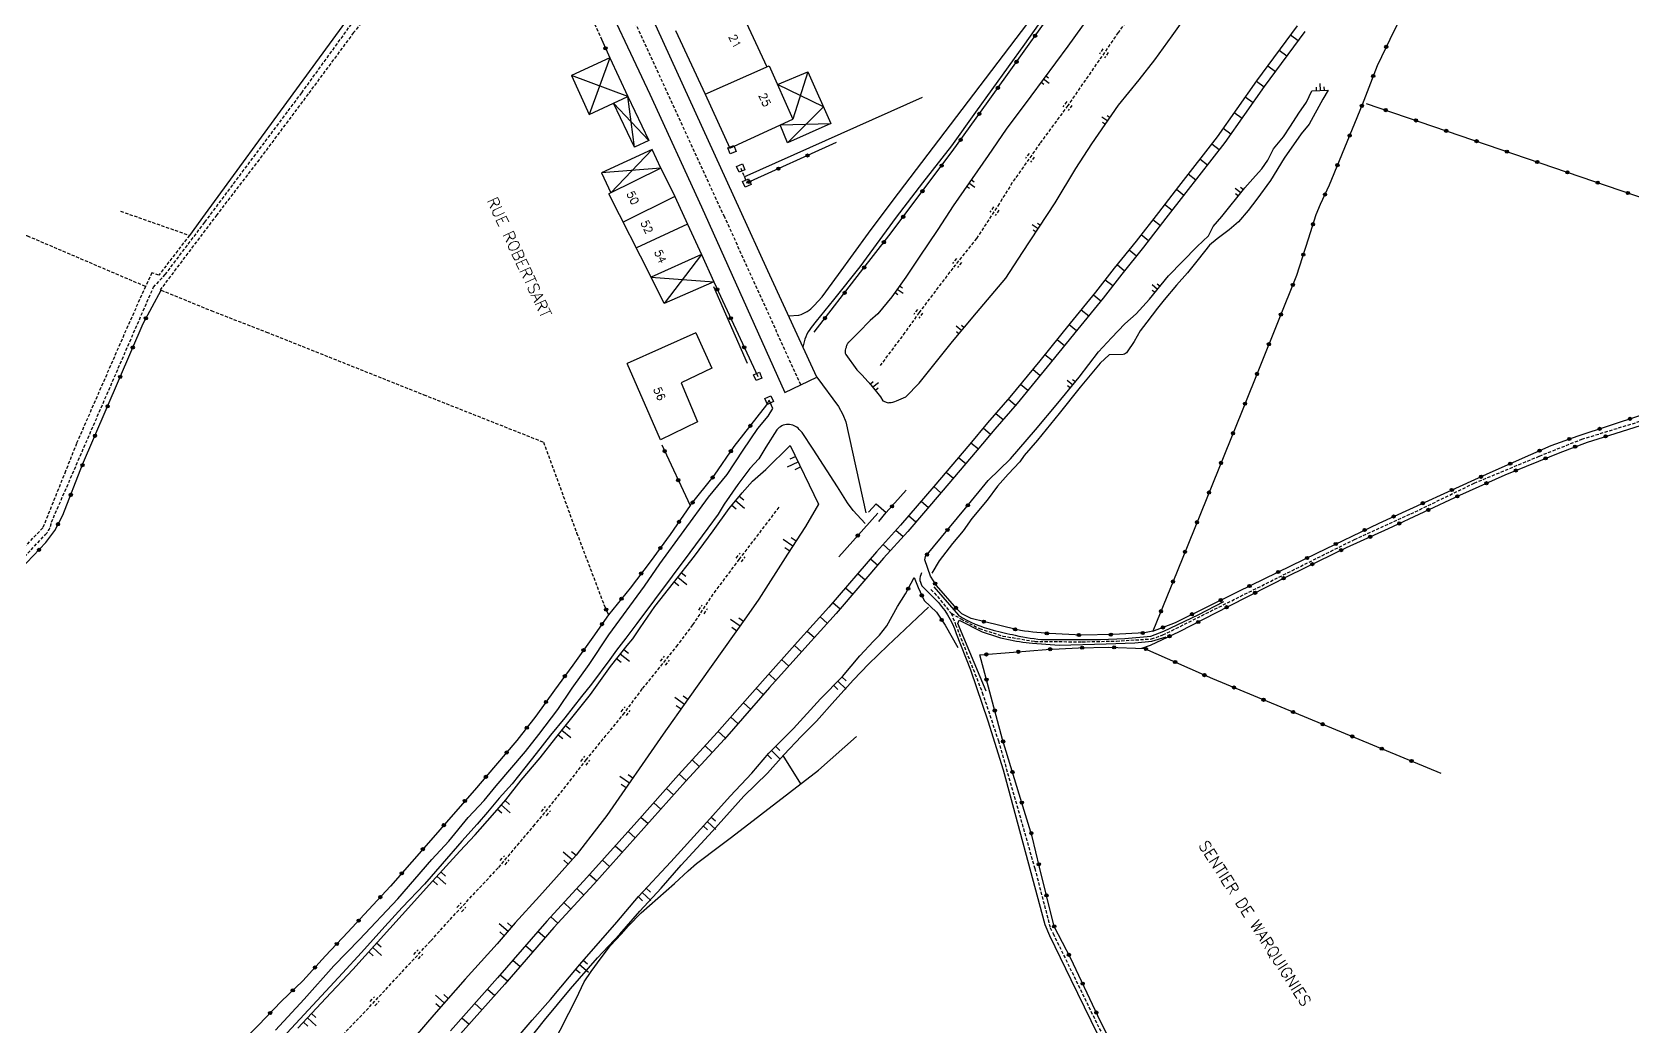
# Model space of a CAD drawing. Header units: millimetres. Extents: x 109000 to 110000, y 124000 to 125001.
# Drawn here: x 109547.2 to 109797.3, y 124335.9 to 124491.2 of the extents above; entities that cross this region are included whole.
import ezdxf
from ezdxf.enums import TextEntityAlignment as Align

# ---------------------------------------------------------------- set-up
doc = ezdxf.new("R2010")
doc.units = ezdxf.units.MM
doc.linetypes.add('DASHED', pattern=[0.75, 0.5, -0.25])
doc.layers.get('0').update_dxf_attribs({"linetype": 'CONTINUOUS'})
for name, color, linetype in [('W0001', 6, 'DASHED'), ('W0008', 7, 'CONTINUOUS'), ('W0100', 7, 'CONTINUOUS'), ('W0112', 1, 'DASHED'), ('W0211', 2, 'CONTINUOUS'), ('W0220', 5, 'DASHED'), ('W0310', 3, 'CONTINUOUS'), ('W0322', 7, 'CONTINUOUS'), ('W0700', 7, 'CONTINUOUS'), ('W0989', 7, 'CONTINUOUS'), ('W0991', 7, 'CONTINUOUS')]:
    doc.layers.add(name, color=color, linetype=linetype)
doc.styles.get("Standard").update_dxf_attribs({"font": 'romans.shx', "width": 0.85})

# ---------------------------------------------------------------- blocks, each defined once
blk = doc.blocks.new('t322o')
at = {"color": 0, "linetype": 'Continuous'}
for radius in [0.25, 0.15]:
    blk.add_circle((0, 0), radius, dxfattribs=at)
blk = doc.blocks.new('TP13')
at = {"layer": 'W0700', "color": 0}
blk.add_line((0, 0), (0, 1.5), dxfattribs=at)
blk = doc.blocks.new('TP15')
at = {"color": 0}
for p, q in [((0, 1), (0, 0)), ((-0.289, 0.5), (-0.289, 0)), ((0.289, 0.5), (0.289, 0))]:
    blk.add_line(p, q, dxfattribs=at)
blk = doc.blocks.new('HERBE')
at = {"layer": 'W0211', "xscale": 2.824875763733871, "yscale": 1.156193603383144, "zscale": 2.824875763733871}
blk.add_blockref('TP15', (0, 0), dxfattribs=at)
blk = doc.blocks.new('H')
at = {"layer": 'W0211', "xscale": -0.7636870730348164, "yscale": 0.9772476390789961, "zscale": 0.7636870730348164}
blk.add_blockref('HERBE', (0, 0), dxfattribs=at)
blk = doc.blocks.new('t112o')
at = {"color": 0, "linetype": 'Continuous'}
for p, q in [((-0.5, 0.5), (0.5, 0.5)), ((-0.5, -0.5), (-0.5, 0.5)), ((0.5, 0.5), (0.5, -0.5)), ((0.5, -0.5), (-0.5, -0.5))]:
    blk.add_line(p, q, dxfattribs=at)
blk = doc.blocks.new('TP06')
at = {"layer": 'W0220', "color": 0}
for p, q in [((-0.5, 0.5), (0.5, 0.5)), ((-0.5, -0.5), (0.5, -0.5))]:
    blk.add_line(p, q, dxfattribs=at)
blk = doc.blocks.new('HB')
at = {"layer": 'W0211', "xscale": 3.174889739122591, "yscale": 1.848669772341964, "zscale": 3.174889739122591, "rotation": 180}
blk.add_blockref('TP15', (0, 0), dxfattribs=at)

msp = doc.modelspace()

# ---------------------------------------------------------------- linework, layer by layer
at = {"layer": 'W0001'}
msp.add_lwpolyline([(109500.07, 124360.85), (109549.35, 124412.68, 0.157565), (109550.28, 124414.61), (109566.2, 124451.33), (109568.04, 124453.31), (109574.24, 124461.52), (109589.37, 124481.73), (109602.56, 124499.97)], format="xyb", dxfattribs=at)
for points in [[(109667.32, 124436.08), (109655.43, 124462.3), (109638.1, 124500)], [(109690.82, 124400.38), (109692.34, 124399.5), (109695.24, 124397.99), (109698.87, 124396.82), (109703.9, 124395.98), (109711.27, 124395.92), (109716.63, 124396.04), (109722.11, 124396.37), (109723.89, 124396.99), (109753.81, 124411.92), (109762.61, 124415.92), (109772.52, 124420.72), (109782.69, 124424.95), (109789.32, 124427.59), (109810.12, 124433.99), (109825, 124437.83), (109839.27, 124441.15), (109851.66, 124443.48), (109858.23, 124443.52), (109864.87, 124442.09), (109898.53, 124433.47), (109902.83, 124432.94), (109908.34, 124433.22)], [(109687.65, 124404.1), (109688.67, 124403), (109690.82, 124400.38), (109691.5, 124398.6), (109695.67, 124388), (109698.19, 124380.43), (109703.87, 124360.49), (109706.28, 124351.23), (109706.73, 124350.33), (109717.32, 124328.57), (109728.7, 124306.5), (109730.41, 124303.56), (109731.46, 124302.23), (109735.13, 124297.45), (109736.23, 124295.88), (109739.83, 124290.15), (109744.35, 124282.78), (109746.95, 124278.5), (109747.63, 124277.05), (109751.58, 124270.84), (109765.93, 124250)]]:
    msp.add_lwpolyline(points, dxfattribs=at)
at = {"layer": 'W0008'}
msp.add_lwpolyline([(109635.05, 124500), (109643.75, 124481.51), (109651.79, 124463.89), (109664.82, 124434.91), (109669.82, 124437.26), (109662.18, 124453.9), (109657.86, 124463.4), (109644.93, 124491.69), (109641.07, 124500)], dxfattribs=at)
at = {"layer": 'W0100'}
for points in [[(109665.41, 124446.86), (109667.04, 124446.98, 0.144641), (109669.4, 124448.46), (109670.67, 124449.86), (109673.2, 124453.34), (109677.92, 124459.77), (109681.75, 124464.97), (109694.34, 124481.52), (109702.76, 124492.59), (109708.17, 124500.04)], [(109709.81, 124500.04), (109702.28, 124489.31), (109694.62, 124478.71), (109690.85, 124473.45), (109686.34, 124467.64), (109682.23, 124462.3), (109676.55, 124454.51), (109672.45, 124449.38), (109669.71, 124446.03), (109668.96, 124445.07, 0.13622), (109667.66, 124441.96, 1.79726)], [(109748.87, 124480.74), (109746.73, 124476.85), (109745.48, 124475.32), (109742.84, 124471.5), (109740.68, 124468.03), (109738.53, 124465.12), (109737.21, 124463.32), (109735.68, 124461.58), (109734.23, 124460.33), (109732.35, 124458.88), (109731.17, 124457.91), (109729.37, 124455.68), (109727.7, 124453.6), (109726.03, 124451.66), (109724.09, 124449.37), (109723.05, 124448.05), (109721.38, 124445.9), (109720.34, 124444.51), (109719.37, 124442.85), (109718.32, 124441.25, -0.206796), (109717.69, 124440.83), (109715.48, 124440.75), (109714.09, 124439.45), (109710.96, 124435.7), (109707.7, 124431.61), (109704.3, 124427.45), (109702.21, 124425.02), (109701.52, 124424.05), (109699.71, 124422.1), (109698.05, 124420.23), (109696.45, 124418.08), (109694.02, 124415.17), (109692.7, 124413.29), (109691.03, 124411.28), (109688.95, 124408.57), (109687.77, 124406.63)], [(109677.37, 124414.41), (109675.52, 124416.44), (109674.59, 124417.66), (109673.07, 124420.14), (109669.23, 124426.05), (109667.52, 124428.61), (109667.09, 124429.11, 0.467118), (109663.58, 124429.04), (109661.85, 124426.32), (109660.78, 124424.53), (109659.35, 124423.01), (109657.5, 124420.53), (109655.37, 124417.44), (109654.41, 124415.89), (109652.81, 124413.7), (109649.98, 124409.87), (109641.71, 124398.78), (109640.01, 124396.49), (109638.51, 124394.62), (109637.5, 124393.18), (109634.62, 124389.29), (109633.07, 124387.37), (109630.46, 124384.02), (109628.22, 124381.35), (109625.98, 124378.47), (109624.22, 124376.24), (109622.24, 124373.73), (109620.21, 124371.49), (109618.4, 124369.31), (109616.75, 124367.44), (109614.4, 124364.78), (109611.31, 124361.2), (109608.53, 124358.06), (109605.06, 124354.38), (109602.34, 124351.45), (109598.72, 124347.35), (109595.73, 124344.15), (109594.45, 124342.71), (109585.06, 124332.64)], [(109686.19, 124406.68, 0.337151), (109686.44, 124404.44), (109688.25, 124402.64, -0.116084), (109691.61, 124397.22), (109693.84, 124391.55), (109696.51, 124383.55), (109698.92, 124375.9), (109705.46, 124351.75), (109706.15, 124350.03), (109709.5, 124343.15), (109716.73, 124328.28), (109726.45, 124309.28), (109728.17, 124306.19), (109729.55, 124303.87), (109731.01, 124301.89), (109734.71, 124297.16), (109735.83, 124295.61), (109737.63, 124292.52), (109739.35, 124289.85), (109743.83, 124282.46), (109746.41, 124278.16), (109746.92, 124276.62), (109748.73, 124273.44), (109750.71, 124270.25)], [(109688.08, 124404.53), (109691.95, 124400.06, 0.075094), (109697.38, 124397.74, 0.018132), (109700.81, 124396.96, 0.051746), (109705.54, 124396.27), (109714.15, 124396.27), (109717.93, 124396.45), (109721.98, 124396.79), (109724.04, 124397.56), (109729.37, 124400.14), (109733.42, 124402.21)], [(109696.25, 124388.19), (109691.86, 124398.77), (109692.04, 124399.28), (109695.65, 124397.48, 0.066909), (109703.51, 124395.7), (109707.69, 124395.42), (109715.01, 124395.59), (109719.48, 124395.76), (109722.15, 124396.02), (109724.38, 124396.7)]]:
    msp.add_lwpolyline(points, format="xyb", dxfattribs=at)
for points in [[(109657.39, 124495.74), (109662.02, 124485.8)], [(109647.75, 124491.47), (109652.37, 124481.53)], [(109637.47, 124487.19), (109631.48, 124484.41), (109634.26, 124478.35), (109640.33, 124481.13), (109631.48, 124484.41)], [(109637.47, 124487.19), (109634.26, 124478.35)], [(109637.47, 124487.19), (109640.33, 124481.13)], [(109652.37, 124481.53), (109662.39, 124485.96)], [(109662.39, 124485.96), (109666.08, 124477.62)], [(109663.68, 124483.03), (109668.41, 124485), (109672.03, 124476.93), (109665.26, 124473.93), (109664.09, 124476.7), (109672.03, 124476.93)], [(109668.41, 124485), (109666.08, 124477.62)], [(109665.26, 124473.93), (109670.86, 124479.56), (109663.68, 124483.03)], [(109640.33, 124481.13), (109643.61, 124474.28), (109641.33, 124473.21), (109638.07, 124480.09)], [(109638.07, 124480.09), (109643.61, 124474.28)], [(109641.33, 124473.21), (109640.33, 124481.13)], [(109652.37, 124481.53), (109656.22, 124473.06)], [(109656.22, 124473.06), (109666.08, 124477.62)], [(109645.44, 124469.96), (109644.11, 124472.86), (109636.19, 124469.22), (109637.64, 124466.1), (109644.11, 124472.86)], [(109645.44, 124469.96), (109636.19, 124469.22)], [(109645.44, 124469.96), (109637.36, 124465.96)], [(109645.44, 124469.96), (109647.64, 124465.51)], [(109643.97, 124452.91), (109637.36, 124465.96)], [(109647.64, 124465.51), (109639.6, 124461.53)], [(109647.64, 124465.51), (109649.65, 124461.21)], [(109649.65, 124461.21), (109641.65, 124457.48)], [(109649.65, 124461.21), (109651.8, 124456.46)], [(109651.8, 124456.46), (109653.75, 124452.17), (109645.97, 124448.82), (109643.97, 124452.91), (109653.75, 124452.17)], [(109651.8, 124456.46), (109643.97, 124452.91)], [(109651.8, 124456.46), (109645.97, 124448.82)], [(109650.92, 124444.19), (109640.18, 124439.41)], [(109650.92, 124444.19), (109653.42, 124438.67)], [(109648.61, 124436.41), (109651.18, 124430.28), (109645.4, 124427.5), (109640.18, 124439.41)], [(109653.42, 124438.67), (109648.61, 124436.41)], [(109669.82, 124437.26), (109673.22, 124432.69), (109673.88, 124431.46), (109674.36, 124430.32), (109677.49, 124416.09)], [(109585.28, 124335.24), (109589.75, 124340.08), (109594.4, 124345.3), (109598.39, 124349.38), (109604.37, 124355.74), (109609.69, 124361.91), (109612.35, 124364.75), (109615.39, 124368.45), (109617.86, 124371.11), (109619.76, 124373.39), (109624.31, 124378.8), (109626.4, 124381.45), (109629.35, 124385.34), (109631.63, 124388.66), (109634.28, 124392.36), (109637.32, 124397.01), (109642.93, 124404.6), (109645.3, 124408.12), (109652.9, 124418.55), (109655.84, 124422.06), (109658.31, 124425.86), (109660.59, 124429.27), (109662.2, 124431.17), (109662.96, 124432.41), (109662.38, 124433.7)], [(109677.91, 124416.2), (109679.07, 124417.51), (109680.68, 124416.11)], [(109623.72, 124332.27), (109627.31, 124336.79), (109631.37, 124341.66), (109635.55, 124346.53), (109639.03, 124350.24), (109642.16, 124353.83), (109645.52, 124357.42), (109648.65, 124361.01), (109653.53, 124366.34), (109658.4, 124371.79), (109662.11, 124375.38), (109664.66, 124378.28), (109667.44, 124381.18), (109669.76, 124383.5), (109672.66, 124386.74), (109675.56, 124389.99), (109677.88, 124392.42), (109680.9, 124395.32), (109683.57, 124397.87), (109685.54, 124399.72), (109687.28, 124401.34)], [(109624.48, 124325.45), (109625.23, 124326.45), (109626.48, 124328.95), (109628.15, 124332.28), (109629.74, 124335.2), (109631.07, 124337.87), (109632.24, 124340.12), (109633.49, 124342.79), (109634.57, 124344.37), (109636.16, 124346.54), (109637.58, 124348.45), (109639.25, 124350.2), (109640.41, 124351.54), (109642.41, 124353.54), (109645, 124355.87), (109647.59, 124358.12), (109649.75, 124360.12), (109651.01, 124361.29), (109654.84, 124364.12), (109656.51, 124365.37), (109670.11, 124375.87), (109676.03, 124381.12)], [(109667.32, 124373.72), (109664.55, 124378.15)]]:
    msp.add_lwpolyline(points, dxfattribs=at)
at = {"layer": 'W0112'}
for points in [[(109603.41, 124500), (109602.63, 124498.85), (109601.72, 124497.52), (109601.03, 124496.62), (109599.27, 124493.69), (109598.63, 124492.62), (109597.46, 124491.13), (109590.37, 124481.55), (109582.7, 124471.27), (109576.09, 124462.65), (109567.25, 124450.93), (109567.41, 124450.88), (109575.24, 124447.68), (109583.87, 124444.33), (109608.44, 124434.53), (109627.14, 124427.13), (109632.31, 124412.97), (109636.58, 124401.73)], [(109631.62, 124500), (109636.19, 124490.12)], [(109657.94, 124469.96), (109658.9, 124467.64)], [(109561.06, 124463.23), (109571.83, 124459.45), (109567.03, 124453.22), (109565.97, 124453.59), (109564.95, 124451.46), (109546.52, 124459.34), (109535.59, 124463.87), (109534.84, 124462.06)], [(109564.95, 124451.46), (109561.6, 124443.9), (109554.19, 124426.92), (109552.48, 124422.6), (109548.91, 124413.71)], [(109548.91, 124413.71), (109542.68, 124407.32), (109536.87, 124401.2), (109532.93, 124396.99), (109506.12, 124408.23), (109502.71, 124409.61)]]:
    msp.add_lwpolyline(points, dxfattribs=at)
at = {"layer": 'W0211'}
msp.add_lwpolyline([(109716.87, 124500), (109709.01, 124489.01), (109703.27, 124481.22), (109699.41, 124476.03), (109696.58, 124471.94), (109691.14, 124464.07), (109688.7, 124460.37), (109685.79, 124456.05), (109683.74, 124452.9), (109681.54, 124449.83), (109679.33, 124447.16), (109678.15, 124446.14), (109676.34, 124444.25), (109675.16, 124443.07, -0.028865), (109674.72, 124442.68, 0.01804), (109674.44, 124442.2, -0.140389), (109674.3, 124441.7, 0.208788), (109674.33, 124440.84), (109676.06, 124438.42), (109676.89, 124437.58), (109678.26, 124436.11), (109679.76, 124434.19), (109680.12, 124433.61), (109680.82, 124433.3, 0.210113), (109681.12, 124433.3, 0.069323), (109682.27, 124433.58), (109683.71, 124434.22), (109685.83, 124436.36), (109691.04, 124442.87), (109694.76, 124447.32), (109699.33, 124452.74), (109701.93, 124456.76), (109707.05, 124464.54), (109710.27, 124469.89), (109712.79, 124473.75), (109716.97, 124479.81), (109720.19, 124483.74), (109722.64, 124486.89), (109725.31, 124490.66), (109727.52, 124493.73)], format="xyb", dxfattribs=at)
for points in [[(109696.6, 124421.12), (109700.05, 124424.53), (109704, 124429.03), (109707.48, 124433.24), (109710.79, 124437.28), (109713.82, 124441.22), (109715.84, 124443.42), (109717.95, 124445.62), (109719.69, 124447.18), (109721.8, 124449.47), (109724.74, 124453.14), (109726.94, 124455.34), (109729.23, 124457.73), (109730.98, 124459.38), (109731.71, 124460.84), (109733.09, 124462.4), (109736.67, 124466.89), (109738.32, 124468.73), (109739.33, 124469.83), (109740.25, 124471.2), (109741.16, 124472.95), (109742.72, 124474.87), (109743.82, 124476.52), (109745.11, 124478.54), (109746.3, 124480.28), (109747.13, 124482.02), (109749.7, 124482.12), (109748.87, 124480.74)], [(109588.74, 124335.51), (109593.12, 124340.2), (109597.33, 124344.68), (109605.06, 124353.26), (109609.81, 124358.49), (109614.08, 124363.18), (109616.48, 124365.74), (109619.15, 124368.83), (109621.23, 124371.22), (109623.63, 124374.32), (109626.62, 124377.78), (109629.07, 124380.93), (109634.46, 124387.69), (109637.6, 124392.07), (109640.22, 124395.37), (109641.07, 124396.38), (109642.25, 124398.09), (109644.54, 124401.45), (109647.42, 124405.12), (109650.73, 124409.33), (109653.61, 124413.28), (109656.12, 124416.74), (109658.14, 124419.19), (109659.8, 124421.01), (109661.88, 124422.87), (109665.66, 124426.6), (109670.09, 124417.44), (109668.06, 124413.92), (109665.24, 124409.6), (109660.78, 124402.61), (109658.86, 124399.82), (109649.72, 124386.99), (109645.82, 124381.49), (109637.03, 124368.76), (109635.93, 124367.36), (109632.23, 124362.57), (109626.53, 124356.18), (109622.73, 124351.99), (109619.89, 124348.69), (109614.89, 124343.2), (109609.99, 124337.61), (109605.45, 124332.36)], [(109621.96, 124332.84), (109625.35, 124336.79), (109628.2, 124340), (109632.79, 124345.5), (109638.57, 124352.1), (109641.96, 124356.13), (109647.01, 124361.54), (109652.15, 124367.23), (109656.28, 124371.81), (109659.68, 124375.39), (109662.34, 124378.51), (109666.19, 124382.36), (109670.41, 124387.03), (109673.81, 124390.52), (109676.56, 124393.73), (109678.67, 124396.02), (109679.59, 124396.94), (109680.78, 124398.4), (109682.43, 124401.43)]]:
    msp.add_lwpolyline(points, dxfattribs=at)
at = {"layer": 'W0220'}
for points in [[(109723.26, 124500), (109716.89, 124491.13), (109709.01, 124479.73), (109704.68, 124473.83), (109700.35, 124467.69), (109698.31, 124464.39), (109694.76, 124458.96), (109691.06, 124454.32), (109685.79, 124447.39), (109683.58, 124444.25), (109679.73, 124439.13)], [(109595.8, 124334.51), (109599.95, 124338.85), (109609.54, 124349.19), (109612.54, 124352.54), (109620.14, 124360.67), (109625.58, 124367.11), (109627.98, 124370.01), (109630.33, 124372.96), (109633.78, 124377.45), (109639.57, 124384.54), (109642.62, 124388.63), (109647.92, 124395.17), (109650.47, 124398.57), (109653.82, 124403.61), (109657.71, 124408.8), (109664.01, 124417.04)]]:
    msp.add_lwpolyline(points, dxfattribs=at)
at = {"layer": 'W0310'}
for points in [[(109597.78, 124494.97), (109587.98, 124481.55), (109574.28, 124462.8), (109571.83, 124459.45)], [(109658.5, 124468.58), (109686.34, 124481.04)], [(109653.68, 124451.46), (109658.96, 124439.48)]]:
    msp.add_lwpolyline(points, dxfattribs=at)
at = {"layer": 'W0322'}
for points in [[(109669.41, 124444.33), (109676.66, 124453.69), (109681.07, 124459.35), (109690.99, 124472.57), (109696.58, 124480.36), (109710.6, 124500)], [(109636.19, 124490.12), (109637.47, 124487.19)], [(109755.64, 124480.06), (109807.88, 124462.17), (109840.64, 124450.86), (109845.46, 124449.38), (109853.16, 124446.32)], [(109658.9, 124467.64), (109672.92, 124473.99)], [(109500, 124359.29), (109512.41, 124372.5), (109516.62, 124376.92), (109529.94, 124390.92), (109542.47, 124404.13), (109549.39, 124411.42), (109550.78, 124413.34), (109552.06, 124415.73), (109555.15, 124423.62), (109564.58, 124445.66), (109567.41, 124450.88)], [(109653.75, 124452.17), (109660.6, 124437.41)], [(109722.32, 124397.56), (109725.83, 124398.94), (109735.64, 124403.78), (109747.9, 124409.76), (109757.64, 124414.48), (109774.99, 124422.36), (109784.55, 124426.61), (109788.74, 124428.1), (109798.55, 124431.33), (109808.36, 124434.02), (109819.24, 124437), (109832.88, 124440.53), (109837.24, 124441.55), (109847.53, 124443.58), (109851.89, 124444.47), (109853.16, 124446.32), (109858.95, 124444.71), (109869.36, 124441.9), (109876.59, 124440.17), (109889.27, 124437.36), (109898.54, 124435.27), (109902.73, 124434.32)], [(109645.59, 124426.71), (109650.05, 124417.22), (109653.85, 124421.97), (109656.89, 124426.43), (109662.01, 124432.98), (109662.38, 124433.7)], [(109679.49, 124414.71), (109680.68, 124416.11), (109683.79, 124419.6)], [(109650.05, 124417.22), (109646.91, 124412.67), (109643.78, 124408.4), (109640.65, 124404.32), (109637.27, 124400.13), (109634.85, 124396.63), (109631.72, 124392.27), (109628.87, 124388.38), (109625.93, 124384.3), (109622.98, 124380.5), (109619.66, 124376.61), (109616.34, 124372.72), (109613.01, 124368.93), (109609.88, 124365.32), (109606.56, 124361.53), (109603.23, 124357.73), (109599.81, 124354.03), (109596.58, 124350.52), (109593.07, 124346.82), (109589.56, 124342.93), (109586.14, 124339.7), (109582.63, 124336), (109579.3, 124332.59)], [(109673.25, 124409.19), (109679.34, 124416.05)], [(109682.43, 124401.43), (109683.66, 124403.4), (109685.05, 124405.95), (109685.63, 124404.41), (109686.59, 124402.39), (109688.5, 124400.53), (109689.89, 124398.51), (109691.85, 124395.01)], [(109636.58, 124401.73), (109637.27, 124400.13)], [(109720.43, 124323.81), (109713.72, 124337.48), (109709.5, 124346.42), (109706.92, 124351.4), (109704.6, 124360.69), (109703.48, 124365.5), (109702.02, 124370.23), (109698.83, 124380.63), (109695.31, 124393.87), (109700.55, 124394.3), (109705.63, 124394.73), (109710.7, 124394.99), (109715.44, 124395.07), (109721.03, 124394.9), (109731.61, 124390.17), (109767.31, 124375.39)]]:
    msp.add_lwpolyline(points, dxfattribs=at)
for points in [[(109763.19, 124497.88), (109759.31, 124490.06), (109757.33, 124485.93), (109755.01, 124479.83), (109749.85, 124467.28), (109748.47, 124464.27), (109747.79, 124462.64), (109746.58, 124458.85), (109744.77, 124453.18), (109736.26, 124432.03), (109726.1, 124406.93), (109722.32, 124397.56), (109721.03, 124397.31), (109716.13, 124397.05), (109711.14, 124396.96), (109706.15, 124397.22, -0.032217), (109700.98, 124397.82), (109696.08, 124399.03), (109693.93, 124399.54), (109692.47, 124400.31), (109691.69, 124401.09), (109688.51, 124404.7), (109687.56, 124406.16), (109686.7, 124408.74), (109686.79, 124409.25), (109693.07, 124416.82), (109696.6, 124421.12)], [(109720.57, 124394.91), (109721.94, 124395.42), (109726.49, 124397.51), (109734.2, 124401.51), (109743.59, 124406.29), (109752.56, 124410.65), (109759.14, 124413.64), (109770.26, 124418.84), (109777.32, 124422.01), (109785.93, 124425.53), (109790.18, 124427.14), (109792.69, 124427.92), (109800.46, 124430.37), (109809.85, 124433.06), (109825.58, 124437.24), (109831.08, 124438.68), (109838.5, 124440.17), (109843.4, 124441.13), (109848.36, 124442.08), (109853.15, 124442.74, -0.074279), (109858.23, 124442.68), (109862.96, 124441.67), (109867.62, 124440.23), (109866.78, 124437.12)]]:
    msp.add_lwpolyline(points, format="xyb", dxfattribs=at)
at = {"layer": 'W0700'}
for points in [[(109744.83, 124492.2), (109738.5, 124483.58), (109732.35, 124474.87), (109726.3, 124467.08), (109723.18, 124463.04), (109719.69, 124458.55), (109716.29, 124454.33), (109713.36, 124450.57), (109709.41, 124445.71), (109704.64, 124439.85), (109699.96, 124434.16), (109696.47, 124430.13), (109693.72, 124426.83), (109688.12, 124420.22), (109682.89, 124414.17), (109679.13, 124409.96), (109671.7, 124401.34), (109666.83, 124395.93), (109661.33, 124389.78), (109654.26, 124381.72), (109648.2, 124375.11), (109641.69, 124367.78), (109633.89, 124359.07), (109627.65, 124352.28), (109619.94, 124343.39), (109612.6, 124335.14)], [(109746.05, 124491.32), (109739.72, 124482.71), (109733.56, 124473.98), (109727.48, 124466.16), (109724.36, 124462.12), (109720.87, 124457.62), (109717.47, 124453.4), (109714.53, 124449.64), (109710.58, 124444.77), (109705.8, 124438.9), (109701.11, 124433.19), (109697.62, 124429.16), (109694.87, 124425.86), (109689.26, 124419.25), (109684.02, 124413.18), (109680.26, 124408.97), (109672.82, 124400.35), (109667.95, 124394.93), (109662.45, 124388.79), (109655.38, 124380.71), (109649.32, 124374.11), (109642.81, 124366.78), (109635, 124358.06), (109628.77, 124351.28), (109621.07, 124342.4), (109613.72, 124334.14)]]:
    msp.add_lwpolyline(points, dxfattribs=at)

# ---------------------------------------------------------------- block references
at = {"layer": 'W0112'}
for p, rotation in [((109656.56, 124472.83), 291.8178021640801), ((109657.94, 124469.96), 293.0683910225937), ((109658.9, 124467.64), 114.1968314369001), ((109660.6, 124437.41), 113.5497113414563), ((109662.38, 124433.7), 115.331223796148)]:
    msp.add_blockref('t112o', p, dxfattribs=dict(at, rotation=rotation))
at = {"layer": 'W0211'}
for name, p, rotation in [('H', (109748.44, 124482.07), 2.043719302092324), ('H', (109736.06, 124466.13), 51.45995460855026), ('H', (109723.06, 124451.04), 51.31705074655074), ('H', (109709.82, 124436.1), 50.68734173018607), ('HB', (109666.89, 124424.07), 295.7785836892468), ('HB', (109657.11, 124417.95), 50.41703840709435), ('HB', (109666.1, 124410.93), 236.7806925065277), ('HB', (109648.09, 124405.97), 51.85177234216415), ('HB', (109657.85, 124398.4), 234.5243481600477), ('HB', (109639.11, 124393.97), 51.65681103766342), ('HB', (109673.09, 124389.79), 45.74018575854466), ('HB', (109649.15, 124386.19), 234.6374969470387), ('HB', (109629.98, 124382.07), 51.48250751740166), ('HB', (109662.76, 124378.92), 44.97628887097961), ('HB', (109640.57, 124373.89), 235.3645350265001), ('HB', (109620.53, 124370.42), 49.06213326172613), ('HB', (109652.68, 124367.82), 47.98919569193957), ('HB', (109631.6, 124361.87), 228.2873782311649), ('HB', (109610.52, 124359.26), 47.70269855820325), ('HB', (109642.55, 124356.76), 46.98588686228155), ('HB', (109621.61, 124350.68), 229.1614454215806), ('HB', (109600.45, 124348.14), 47.96954036061242), ('HB', (109632.73, 124345.42), 50.17109331056621), ('HB', (109611.63, 124339.48), 228.7905600853669), ('HB', (109590.25, 124337.14), 46.99769302363224)]:
    msp.add_blockref(name, p, dxfattribs=dict(at, rotation=rotation))
at = {"layer": 'W0220'}
for p, rotation in [((109714.65, 124487.89), 235.3855348041468), ((109708.97, 124479.66), 233.723539509191), ((109703.09, 124471.57), 234.7889052090196), ((109697.56, 124463.24), 236.866953160273), ((109691.72, 124455.14), 231.4356916097705), ((109685.65, 124447.19), 234.9856956267272), ((109657.94, 124409.1), 52.61044398513529), ((109652.08, 124401), 56.41918517853204), ((109646.13, 124392.97), 50.99838822468608), ((109639.98, 124385.08), 53.3316338881227), ((109633.68, 124377.32), 52.5009148513402), ((109627.51, 124369.45), 50.36600133041965), ((109621.08, 124361.79), 49.78009483419959), ((109614.31, 124354.43), 46.97632805763549), ((109607.56, 124347.06), 47.12930504032125), ((109600.76, 124339.73), 47.12930504032125)]:
    msp.add_blockref('TP06', p, dxfattribs=dict(at, rotation=rotation))
at = {"layer": 'W0322'}
for p, rotation in [((109703.92, 124490.65), 54.47781019819868), ((109636.81, 124488.69), 293.7201104076348), ((109758.76, 124488.91), 244.3793116524705), ((109701.02, 124486.58), 54.47781019819868), ((109698.11, 124482.51), 54.47781019819868), ((109756.73, 124484.35), 249.1633378662458), ((109754.95, 124479.68), 247.6426671303237), ((109695.2, 124478.44), 54.33050757968682), ((109758.68, 124479.03), 341.0925060385324), ((109763.41, 124477.41), 341.0925060385324), ((109753.05, 124475.05), 247.6426671303237), ((109768.14, 124475.79), 341.0925060385324), ((109692.29, 124474.38), 54.33050757968682), ((109772.87, 124474.17), 341.0925060385324), ((109777.6, 124472.54), 341.0925060385324), ((109663.82, 124469.87), 24.38397947897005), ((109668.37, 124471.93), 24.38397947897005), ((109689.32, 124470.35), 53.10732884926258), ((109751.14, 124470.43), 247.6426671303237), ((109782.33, 124470.92), 341.0925060385324), ((109659.26, 124467.8), 24.38397947897005), ((109787.06, 124469.3), 341.0925060385324), ((109791.79, 124467.68), 341.0925060385324), ((109686.32, 124466.35), 53.10732884926258), ((109749.19, 124465.83), 245.4148874349033), ((109796.52, 124466.06), 341.0925060385324), ((109683.32, 124462.35), 53.10732884926258), ((109747.33, 124461.19), 252.3361672324137), ((109680.3, 124458.37), 52.10202481352911), ((109745.81, 124456.43), 252.3361549164139), ((109677.23, 124454.42), 52.10202481352911), ((109654.28, 124451.02), 294.8984759786588), ((109674.17, 124450.47), 52.26909861343571), ((109744.18, 124451.7), 248.0617869058412), ((109565.03, 124446.48), 61.57490133797929), ((109656.39, 124446.48), 294.8984759786588), ((109671.11, 124446.52), 52.26909861343571), ((109742.31, 124447.07), 248.0617869058412), ((109740.44, 124442.43), 248.0617869058412), ((109562.98, 124441.92), 66.83438418459305), ((109658.49, 124441.95), 294.8984759786588), ((109561.01, 124437.32), 66.83438418459305), ((109738.58, 124437.79), 248.0617869058412), ((109559.05, 124432.73), 66.83438418459305), ((109736.71, 124433.15), 248.0617869058412), ((109659.43, 124429.68), 51.92992392546221), ((109796.85, 124430.77), 18.21098350462766), ((109557.08, 124428.13), 66.83438418459305), ((109734.83, 124428.52), 247.9794056087727), ((109787.36, 124427.61), 19.63880796876348), ((109792.1, 124429.21), 18.21098350462766), ((109793.03, 124428.03), 17.49086591051811), ((109646.05, 124425.73), 295.1917920371318), ((109656.4, 124425.71), 55.72890002340635), ((109782.71, 124425.79), 23.9116681121948), ((109783.64, 124424.59), 22.26336592304051), ((109788.29, 124426.43), 20.80513460291542), ((109555.12, 124423.53), 68.58406649489045), ((109732.96, 124423.88), 247.9794056087727), ((109778.13, 124423.76), 23.9116681121948), ((109779.01, 124422.7), 22.26336592304051), ((109648.18, 124421.2), 295.1917920371318), ((109653.55, 124421.6), 51.31704257149991), ((109769.02, 124419.65), 24.45583202762507), ((109773.57, 124421.72), 24.45583202762507), ((109774.43, 124420.71), 24.16962457372381), ((109553.29, 124418.88), 68.58406649489045), ((109650.43, 124417.7), 51.31704257149991), ((109681.57, 124417.1), 48.34290506901316), ((109693.42, 124417.25), 50.62498243700246), ((109731.08, 124419.25), 247.9794056087727), ((109764.47, 124417.58), 24.45583202762507), ((109769.87, 124418.66), 25.04925962232986), ((109648.29, 124414.67), 235.4693258794618), ((109729.21, 124414.61), 247.9794056087727), ((109759.92, 124415.51), 24.45583202762507), ((109765.34, 124416.54), 25.04925962232986), ((109551.29, 124414.3), 61.90780299581574), ((109676.22, 124412.53), 48.40481807629007), ((109690.23, 124413.4), 50.29943231743227), ((109755.39, 124413.39), 25.83912164134896), ((109756.27, 124412.34), 24.42608985916183), ((109760.81, 124414.42), 25.04925962232986), ((109548.33, 124410.3), 46.47810810251256), ((109645.39, 124410.59), 233.7235379445564), ((109687.04, 124409.56), 50.29943231743227), ((109727.34, 124409.98), 247.9794056087727), ((109750.89, 124411.21), 25.83912164134896), ((109751.72, 124410.25), 25.93197951222322), ((109746.39, 124409.02), 25.98465563108793), ((109747.23, 124408.06), 25.93197951222322), ((109642.39, 124406.59), 232.4729369277264), ((109688.3, 124405.01), 122.9268785051843), ((109725.46, 124405.34), 248.0010946289308), ((109737.4, 124404.64), 25.98465563108793), ((109741.9, 124406.83), 25.98465563108793), ((109742.74, 124405.86), 26.98211856629692), ((109639.31, 124402.66), 231.1099192539668), ((109684.1, 124404.22), 61.53721141432455), ((109686.22, 124403.17), 295.3645306139714), ((109732.91, 124402.44), 26.26604412173515), ((109738.28, 124403.59), 26.98211856629692), ((109636.91, 124400.95), 293.4460009483776), ((109691.57, 124401.23), 131.402039809307), ((109723.59, 124400.7), 248.0010946289308), ((109728.43, 124400.23), 26.26604412173515), ((109733.83, 124401.32), 27.42705608569005), ((109636.27, 124398.69), 235.3790479535183), ((109689.33, 124399.32), 304.4024372200466), ((109695.93, 124399.06), 166.5150316526413), ((109700.79, 124397.87), 166.2114982516373), ((109705.75, 124397.24), 176.4755431828546), ((109720.73, 124397.29), 183.0103014113703), ((109723.88, 124398.17), 21.43137537222351), ((109729.39, 124399.01), 27.42705608569005), ((109633.39, 124394.6), 234.3222020212334), ((109706.27, 124394.76), 2.908434976981441), ((109710.74, 124396.98), 177.0415076301419), ((109711.27, 124395), 1.04075958398074), ((109715.74, 124397.04), 180.9869467806287), ((109716.27, 124395.05), 358.239067376534), ((109721.24, 124394.8), 335.925655157887), ((109724.92, 124396.79), 24.70928669742318), ((109696.31, 124393.95), 4.682039742478493), ((109701.29, 124394.36), 4.840012211971273), ((109725.81, 124392.76), 335.925655157887), ((109630.46, 124390.55), 233.7841769866292), ((109696.33, 124390.01), 104.920062853806), ((109730.37, 124390.72), 335.925655157887), ((109734.98, 124388.78), 337.5048305746049), ((109627.52, 124386.51), 234.18851841969), ((109697.62, 124385.17), 104.920062853806), ((109739.6, 124386.86), 337.5048305746049), ((109744.22, 124384.95), 337.5048305746049), ((109624.53, 124382.5), 232.2013464574241), ((109748.84, 124383.04), 337.5048305746049), ((109698.92, 124380.35), 107.016127674557), ((109753.46, 124381.13), 337.5048305746049), ((109621.38, 124378.62), 229.4905594993961), ((109758.08, 124379.21), 337.5048305746049), ((109762.7, 124377.3), 337.5048305746049), ((109618.13, 124374.82), 229.4905594992721), ((109700.38, 124375.57), 107.016127674557), ((109614.86, 124371.04), 228.7905556552287), ((109701.85, 124370.78), 107.016127674557), ((109611.57, 124367.27), 229.0047724692444), ((109703.32, 124366.01), 107.1892943718099), ((109608.28, 124363.5), 228.7905660990439), ((109604.99, 124359.74), 228.7905613340753), ((109704.49, 124361.15), 103.0797629716725), ((109601.65, 124356.02), 227.2669596992798), ((109705.7, 124356.29), 104.0474130566831), ((109598.26, 124352.34), 227.3958705000164), ((109706.91, 124351.44), 104.0474130566831), ((109594.85, 124348.69), 226.4837504608763), ((109591.45, 124345.02), 227.9120809690972), ((109709.2, 124347), 117.3692407411101), ((109711.35, 124342.49), 115.2459435566007), ((109587.97, 124341.44), 223.3397384138378), ((109584.43, 124337.91), 226.4837504609887), ((109713.49, 124337.97), 115.2459435566007)]:
    msp.add_blockref('t322o', p, dxfattribs=dict(at, rotation=rotation))
at = {"layer": 'W0700'}
for p, rotation in [((109743.8, 124490.8), 233.6971086462823), ((109742.03, 124488.38), 233.6971086462823), ((109740.25, 124485.97), 233.6971086462823), ((109738.48, 124483.55), 234.7837472110377), ((109736.75, 124481.1), 234.7837472110377), ((109735.02, 124478.65), 234.7837472110377), ((109733.29, 124476.19), 234.7837472110377), ((109731.51, 124473.78), 232.148726547913), ((109729.67, 124471.41), 232.148726547913), ((109727.82, 124469.04), 232.148726547913), ((109725.98, 124466.67), 232.2828070881228), ((109724.15, 124464.3), 232.2828070881228), ((109722.31, 124461.93), 232.1830825610165), ((109720.47, 124459.56), 232.1830825610165), ((109718.61, 124457.21), 231.1654435700532), ((109714.87, 124452.51), 232.0053701412626), ((109716.73, 124454.87), 231.1654435700532), ((109713.02, 124450.16), 230.9236560571176), ((109711.13, 124447.83), 230.9236560571176), ((109709.24, 124445.5), 230.8829155646969), ((109707.34, 124443.17), 230.8829155646969), ((109705.45, 124440.84), 230.8829155646969), ((109703.55, 124438.52), 230.5366738331992), ((109701.64, 124436.21), 230.5366738331992), ((109699.73, 124433.9), 229.1614461325429), ((109697.77, 124431.63), 229.1614461325429), ((109695.82, 124429.34), 230.1710921038237), ((109693.9, 124427.04), 230.1710921038237), ((109690.02, 124422.46), 229.7045823855311), ((109691.96, 124424.75), 229.7045823855311), ((109688.08, 124420.17), 229.1614479100372), ((109686.12, 124417.91), 229.1614479100372), ((109684.16, 124415.64), 229.1614479100372), ((109682.18, 124413.38), 228.2656820585735), ((109680.18, 124411.14), 228.2656820585735), ((109678.21, 124408.88), 229.2249929522579), ((109676.25, 124406.61), 229.2249929522579), ((109674.29, 124404.34), 229.2249929522579), ((109672.33, 124402.07), 229.2249929522579), ((109668.33, 124397.59), 228.0428972868872), ((109670.34, 124399.82), 228.0428972868872), ((109666.33, 124395.36), 228.131259568691), ((109664.32, 124393.13), 228.131259568691), ((109662.32, 124390.89), 228.131259568691), ((109660.33, 124388.65), 228.7905630097843), ((109658.36, 124386.39), 228.7905630097843), ((109656.38, 124384.13), 228.7905630097843), ((109654.4, 124381.88), 228.7905630097843), ((109650.35, 124377.45), 227.4659233785535), ((109652.38, 124379.66), 227.4659233785535), ((109648.32, 124375.24), 227.4659233785535), ((109646.33, 124373), 228.3873895058675), ((109644.34, 124370.76), 228.3873895058675), ((109642.34, 124368.51), 228.3873895058675), ((109640.34, 124366.28), 228.1562551563996), ((109638.34, 124364.04), 228.1562551563996), ((109636.34, 124361.81), 228.1562551563996), ((109634.34, 124359.57), 228.1562551563996), ((109630.29, 124355.15), 227.3958715464078), ((109632.32, 124357.36), 227.3958715464078), ((109628.26, 124352.94), 227.3958715464078), ((109626.27, 124350.69), 229.0846321985092), ((109624.31, 124348.43), 229.0846321985092), ((109622.34, 124346.16), 229.0846321985092), ((109620.38, 124343.89), 229.0846321985092), ((109618.39, 124341.64), 228.3429007335104), ((109616.39, 124339.4), 228.3429007335104), ((109614.4, 124337.16), 228.3429007335104)]:
    msp.add_blockref('TP13', p, dxfattribs=dict(at, rotation=rotation))
at = {"layer": 'W0991'}
for p, rotation in [((109705.21, 124483.85), 233.5732465499224), ((109715.27, 124477.34), 55.43775076960638), ((109693.57, 124467.59), 235.3721471367122), ((109704.42, 124460.54), 56.69070288939563), ((109682.38, 124451.01), 234.3011190832026), ((109692.46, 124444.56), 50.03351704116182), ((109678.58, 124435.7), 308.0700630817558)]:
    msp.add_blockref('H', p, dxfattribs=dict(at, rotation=rotation))

# ---------------------------------------------------------------- texts
at = {"layer": 'W0989'}
for s, rotation, p in [('RUE ROBERTSART', 294.9329, (109623.35, 124456.01)), ('SENTIER DE WARQUIGNIES', 302.721, (109738.2, 124351.87))]:
    msp.add_text(s, height=1.75, rotation=rotation, dxfattribs=at).set_placement(p, align=Align.MIDDLE)
at = {"layer": 'W0991'}
for s, rotation, p in [('21', 294.9338, (109657.05, 124489.79)), ('25', 294.4618, (109661.7, 124480.63)), ('50', 296.3315, (109641.09, 124465.32)), ('52', 294.9994, (109643.28, 124460.77)), ('54', 294.4173, (109645.4, 124456.17)), ('56', 294.3088, (109645.25, 124434.7))]:
    msp.add_text(s, height=1.25, rotation=rotation, dxfattribs=at).set_placement(p, align=Align.MIDDLE)

doc.saveas('drawing.dxf')
